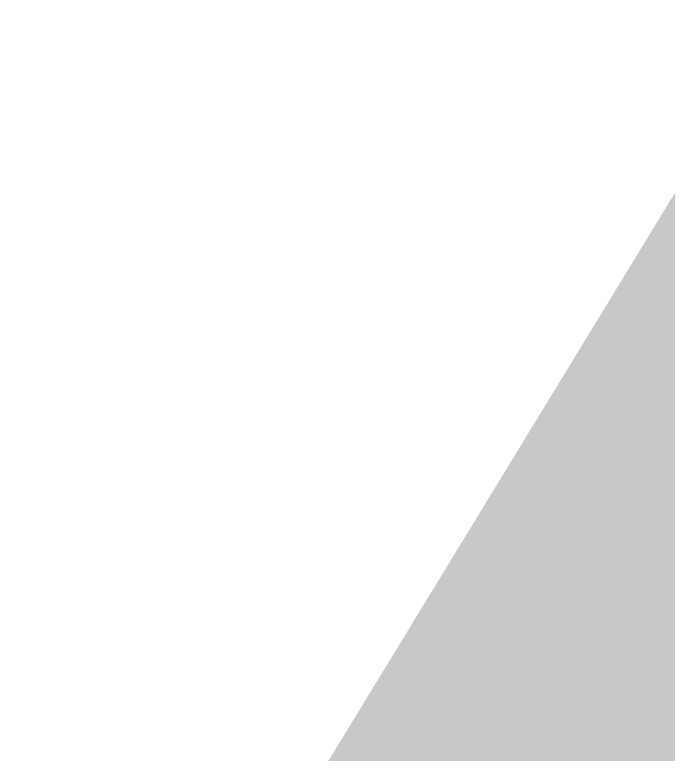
# Model space of a CAD drawing. Header units: metres. Extents: x 326467 to 340077, y 1811030 to 1824953.
# Drawn here: x 329594.548 to 329595.777, y 1813114.249 to 1813115.638 of the extents above; entities that cross this region are included whole.
import ezdxf

# ---------------------------------------------------------------- set-up
doc = ezdxf.new("R2010")
doc.units = ezdxf.units.M
doc.header["$MEASUREMENT"] = 0
for name, color, linetype in [('HIGH TIDE LINE', 6, 'Continuous'), ('MANGROOVE', 112, 'Continuous'), ('NDZ-200M FROM CRZ', 30, 'Continuous')]:
    doc.layers.add(name, color=color, linetype=linetype)

# ---------------------------------------------------------------- blocks, each defined once
blk = doc.blocks.new('16')
at = {"layer": 'HIGH TIDE LINE', "lineweight": 35, "const_width": 3.0321}
blk.add_lwpolyline([(329575.9022, 1813067.8399), (329588.2791, 1813100.0909), (329600.5624, 1813120.2126), (329608.7408, 1813132.2795), (329612.8145, 1813136.2913), (329633.1827, 1813156.3507), (329645.4347, 1813172.4294)], dxfattribs=at)
at = {"layer": 'MANGROOVE', "const_width": 3.0321, "flags": 128}
blk.add_lwpolyline([(329441.8047, 1812747.0033), (329495.3185, 1812826.4453), (329509.2523, 1812862.8493), (329546.7995, 1812893.7224), (329583.672, 1812941.1634), (329604.7673, 1813003.1012), (329619.4276, 1813062.8097), (329615.6965, 1813084.3146), (329601.8899, 1813099.1679), (329589.2356, 1813119.0206), (329582.7063, 1813138.826), (329570.5705, 1813150.8606), (329568.4413, 1813148.7637), (329539.9883, 1813128.7667), (329527.7986, 1813120.7741), (329515.5465, 1813104.6954), (329503.232, 1813080.5306), (329490.824, 1813044.2365), (329474.3734, 1813007.9736), (329445.7333, 1812963.7182), (329380.3367, 1812871.2266), (329306.8242, 1812774.7543)], dxfattribs=at)
at = {"layer": 'NDZ-200M FROM CRZ', "const_width": 3.0321, "flags": 128}
blk.add_lwpolyline([(329645.4347, 1813172.4294), (329633.1827, 1813156.3507), (329612.8145, 1813136.2913), (329608.7408, 1813132.2795), (329600.5624, 1813120.2126), (329588.2791, 1813100.0909), (329575.9022, 1813067.8399)], dxfattribs=at)

msp = doc.modelspace()

# ---------------------------------------------------------------- block references
msp.add_blockref('16', (0, 0))

doc.saveas('drawing.dxf')
